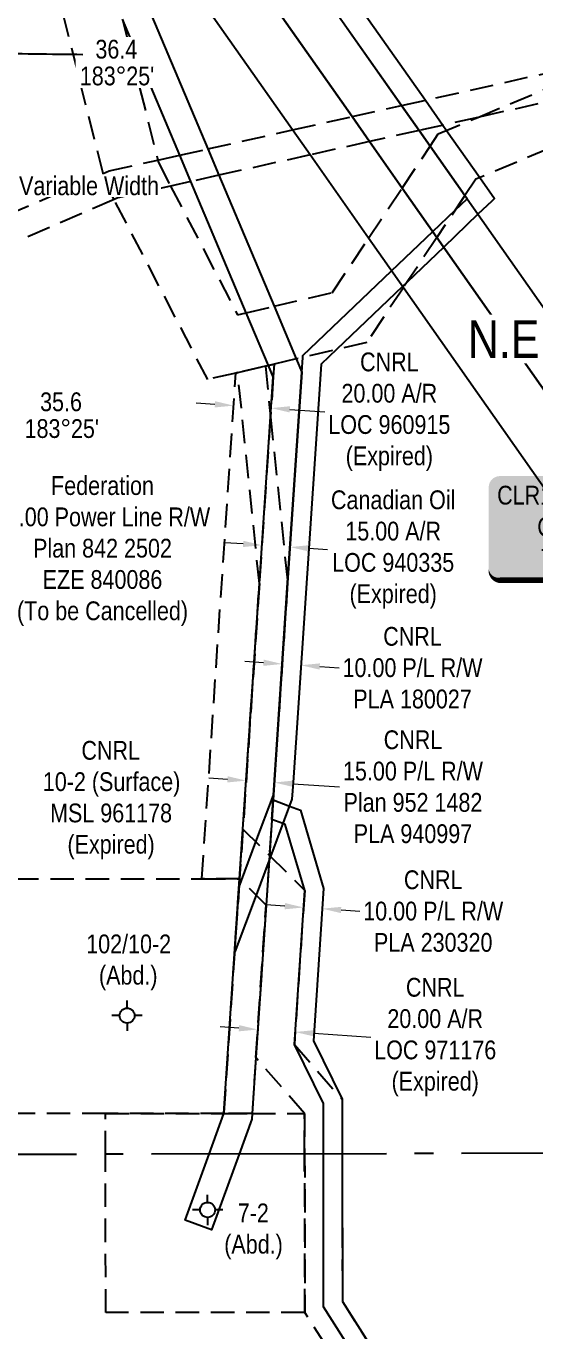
# Model space of a CAD drawing. Extents: x 511994 to 515316, y 6048038 to 6051499.
# Drawn here: x 513220 to 513491, y 6049674 to 6050368 of the extents above; entities that cross this region are included whole.
import ezdxf

# ---------------------------------------------------------------- set-up
doc = ezdxf.new("R2010")
doc.units = 0
doc.header["$LTSCALE"] = 5
doc.header["$PDSIZE"] = 0.5
for name, pattern in [('foc-ACCESSROAD', [3.75, 2.5, -1.25]), ('foc-FLOWLINE', [3.75, 2.5, -1.25]), ('foc-QUARTERLINE', [33, 25, -3, 2, -3])]:
    doc.linetypes.add(name, pattern=pattern)
doc.layers.get('Defpoints').update_dxf_attribs({"color": 9})
for name, color, linetype, lineweight in [('C-EZE-T', 13, 'Continuous', 9), ('F-AR-T', 190, 'Continuous', 9), ('F-RW-T', 190, 'Continuous', 9), ('F-WS-T', 190, 'Continuous', 9)]:
    doc.layers.add(name, color=color, linetype=linetype, lineweight=lineweight)
for name, color, linetype in [('C-SYMBOL', 7, 'Continuous'), ('F-AR', 190, 'foc-ACCESSROAD'), ('F-EZE', 190, 'foc-FLOWLINE'), ('F-RW', 190, 'Continuous'), ('F-WS', 190, 'foc-ACCESSROAD'), ('F-WS-S', 190, 'Continuous'), ('L-BD1', 253, 'Continuous'), ('L-SECQ', 8, 'foc-QUARTERLINE'), ('P-TXT', 4, 'Continuous')]:
    doc.layers.add(name, color=color, linetype=linetype)
doc.styles.add('175L', font='ARIALN.TTF', dxfattribs={"height": 20})
doc.styles.add('80', font='ARIALN.TTF', dxfattribs={"height": 10})
doc.styles.add('80CG', font='ARIALN.TTF', dxfattribs={"height": 10})
doc.styles.add('80L', font='ARIALN.TTF', dxfattribs={"height": 10})
doc.dimstyles.new('Compass 5 000', dxfattribs={"dimscale": 5, "dimtxt": 9, "dimasz": 2, "dimexe": 0.2, "dimexo": 0.0625, "dimgap": 0.5, "dimtad": 0, "dimtih": 1, "dimtoh": 1, "dimzin": 0, "dimdsep": 46, "dimtxsty": '80CG', "dimcen": 0.1, "dimse1": 1, "dimse2": 1, "dimclrd": 256, "dimclrt": 256, "dimaunit": 1, "dimadec": 4, "dimazin": 0, "dimtfac": 0.06, "dimtofl": 0, "dimtmove": 0, "dimatfit": 1, "dimfxl": 0.2, "dimtolj": 1, "dimtzin": 0, "dimlwd": -1, "dimarcsym": 0})

# ---------------------------------------------------------------- blocks, each defined once
blk = doc.blocks.new('*D34')
at = {"layer": 'C-EZE-T', "transparency": 16777216}
for p, q in [((513138.79, 6050101.67), (513129, 6050103.69)), ((513186.75, 6050091.76), (513201.19, 6050088.77))]:
    blk.add_line(p, q, dxfattribs=at)
for points in [[(513139.13, 6050103.3), (513138.45, 6050100.03), (513148.58, 6050099.64)], [(513187.09, 6050093.39), (513186.41, 6050090.13), (513176.96, 6050093.78)]]:
    blk.add_solid(points, dxfattribs=at)
at = {"layer": 'Defpoints', "color": 0, "transparency": 16777216}
for p in [(513153.31, 6050122.5), (513181.68, 6050116.64), (513176.96, 6050093.78)]:
    blk.add_point(p, dxfattribs=at)
at = {"layer": 'C-EZE-T', "transparency": 16777216, "insert": (513260.78, 6050088.77), "char_height": 10, "attachment_point": 5, "style": '80CG'}
blk.add_mtext('\\A1;Federation\\P29.00 Power Line R/W\\PPlan 842 2502\\PEZE 840086\\P(To be Cancelled)', dxfattribs=at)
blk = doc.blocks.new('*U33')
h = blk.add_hatch(color=255)
edge = h.paths.add_edge_path()
edge.add_line((-121.5, -28.5), (121.5, -28.5))
edge.add_arc((121.5, -22.5), 6, 270, 360)
edge.add_line((127.5, -22.5), (127.5, 21))
edge.add_arc((121.5, 21), 6, 0, 90)
edge.add_line((121.5, 27), (-121.5, 27))
edge.add_arc((-121.5, 21), 6, 90, 180)
edge.add_line((-127.5, 21), (-127.5, -22.5))
edge.add_arc((-121.5, -22.5), 6, 180, 270)
at = {"color": 44, "flags": 128}
blk.add_lwpolyline([(-121.5, -28.5, 3, 3, 0), (121.5, -28.5, 3, 3, 0.414214), (127.5, -22.5, 3, 3, 0), (127.5, 21, 3, 0, 0.414214), (121.5, 27, 0, 0, 0), (-121.5, 27, 0, 0, 0.414214), (-127.5, 21, 0, 0, 0), (-127.5, -22.5, 0, 3, 0.414214)], format="xyseb", close=True, dxfattribs=at)
at = {"color": 44, "style": '80'}
blk.add_attdef('ENTER_TEXT_001', (-35.99, -5), '', height=10, dxfattribs=at)
blk = doc.blocks.new('*D59')
at = {"layer": 'Defpoints', "color": 0, "transparency": 16777216}
for p in [(513360.59, 6050090.86), (513341.41, 6050028.75), (513356.36, 6050027.74)]:
    blk.add_point(p, dxfattribs=at)
at = {"layer": 'F-AR-T', "transparency": 16777216}
for p, q in [((513335.66, 6050092.53), (513325.69, 6050093.2)), ((513370.57, 6050090.19), (513380.55, 6050089.52))]:
    blk.add_line(p, q, dxfattribs=at)
for points in [[(513335.77, 6050094.19), (513335.55, 6050090.86), (513345.64, 6050091.86)], [(513370.68, 6050091.85), (513370.46, 6050088.52), (513360.59, 6050090.86)]]:
    blk.add_solid(points, dxfattribs=at)
at = {"layer": 'F-AR-T', "transparency": 16777216, "insert": (513415.47, 6050089.52), "char_height": 10, "attachment_point": 5, "style": '80CG'}
blk.add_mtext('\\A1;Canadian Oil\\P15.00 A/R\\PLOC 940335\\P(Expired)', dxfattribs=at)
blk = doc.blocks.new('*D60')
at = {"layer": 'Defpoints', "color": 0, "transparency": 16777216}
for p in [(513350.53, 6050164.85), (513328.01, 6050127.68), (513347.94, 6050126.34)]:
    blk.add_point(p, dxfattribs=at)
at = {"layer": 'F-AR-T', "transparency": 16777216}
for p, q in [((513320.61, 6050166.85), (513310.64, 6050167.52)), ((513360.5, 6050164.18), (513379.09, 6050162.93))]:
    blk.add_line(p, q, dxfattribs=at)
for points in [[(513320.72, 6050168.52), (513320.5, 6050165.19), (513330.59, 6050166.18)], [(513360.61, 6050165.84), (513360.39, 6050162.52), (513350.53, 6050164.85)]]:
    blk.add_solid(points, dxfattribs=at)
at = {"layer": 'F-AR-T', "transparency": 16777216, "insert": (513413.43, 6050162.93), "char_height": 10, "attachment_point": 5, "style": '80CG'}
blk.add_mtext('\\A1;CNRL\\P20.00 A/R\\PLOC 960915\\P(Expired)', dxfattribs=at)
blk = doc.blocks.new('*D61')
at = {"layer": 'Defpoints', "color": 0, "transparency": 16777216}
for p in [(513346.61, 6049882.09), (513366.55, 6049880.75), (513363.33, 6049832.67)]:
    blk.add_point(p, dxfattribs=at)
at = {"layer": 'F-AR-T', "transparency": 16777216}
for p, q in [((513333.41, 6049834.68), (513323.44, 6049835.35)), ((513373.3, 6049832), (513403.54, 6049829.98))]:
    blk.add_line(p, q, dxfattribs=at)
for points in [[(513333.52, 6049836.34), (513333.3, 6049833.02), (513343.39, 6049834.01)], [(513373.41, 6049833.67), (513373.19, 6049830.34), (513363.33, 6049832.67)]]:
    blk.add_solid(points, dxfattribs=at)
at = {"layer": 'F-AR-T', "transparency": 16777216, "insert": (513437.84, 6049829.98), "char_height": 10, "attachment_point": 5, "style": '80CG'}
blk.add_mtext('\\A1;CNRL\\P20.00 A/R\\PLOC 971176\\P(Expired)', dxfattribs=at)
blk = doc.blocks.new('*D54')
at = {"layer": 'Defpoints', "color": 0, "transparency": 16777216}
for p in [(513360.38, 6050087.64), (513370.35, 6050086.97), (513366.39, 6050027.95)]:
    blk.add_point(p, dxfattribs=at)
at = {"layer": 'F-RW-T', "transparency": 16777216}
for p, q in [((513346.45, 6050029.28), (513336.47, 6050029.95)), ((513376.37, 6050027.28), (513386.67, 6050026.59))]:
    blk.add_line(p, q, dxfattribs=at)
for points in [[(513346.56, 6050030.95), (513346.33, 6050027.62), (513356.42, 6050028.62)], [(513376.48, 6050028.94), (513376.25, 6050025.62), (513366.39, 6050027.95)]]:
    blk.add_solid(points, dxfattribs=at)
at = {"layer": 'F-RW-T', "transparency": 16777216, "insert": (513425.76, 6050026.59), "char_height": 10, "attachment_point": 5, "style": '80CG'}
blk.add_mtext('\\A1;CNRL\\P10.00 P/L R/W\\PPLA 180027', dxfattribs=at)
blk = doc.blocks.new('*D56')
at = {"layer": 'Defpoints', "color": 0, "transparency": 16777216}
for p in [(513340.27, 6050011.81), (513355.23, 6050010.81), (513337.24, 6049966.53)]:
    blk.add_point(p, dxfattribs=at)
at = {"layer": 'F-RW-T', "transparency": 16777216}
for p, q in [((513327.26, 6049967.19), (513317.28, 6049967.86)), ((513362.17, 6049964.85), (513386.91, 6049963.2))]:
    blk.add_line(p, q, dxfattribs=at)
for points in [[(513327.37, 6049968.86), (513327.15, 6049965.53), (513337.24, 6049966.53)], [(513362.28, 6049966.52), (513362.06, 6049963.19), (513352.19, 6049965.52)]]:
    blk.add_solid(points, dxfattribs=at)
at = {"layer": 'F-RW-T', "transparency": 16777216, "insert": (513426, 6049963.2), "char_height": 10, "attachment_point": 5, "style": '80CG'}
blk.add_mtext('\\A1;CNRL\\P15.00 P/L R/W\\PPlan 952 1482\\PPLA 940997', dxfattribs=at)
blk = doc.blocks.new('Gabd')
for p, q in [((0, 0.81), (0, 1.62)), ((-0.81, 0), (-1.62, 0)), ((1.62, 0), (0.81, 0)), ((0, -0.81), (0, -1.62))]:
    blk.add_line(p, q)
blk.add_circle((0, 0), 0.8)
blk = doc.blocks.new('*D62')
at = {"layer": 'Defpoints', "color": 0, "transparency": 16777216}
for p in [(513367.8, 6049899.56), (513377.74, 6049898.33), (513377.78, 6049898.89)]:
    blk.add_point(p, dxfattribs=at)
at = {"layer": 'F-RW-T', "transparency": 16777216}
for p, q in [((513357.79, 6049899.66), (513347.81, 6049900.33)), ((513387.72, 6049897.66), (513397.7, 6049896.99))]:
    blk.add_line(p, q, dxfattribs=at)
for points in [[(513357.9, 6049901.33), (513357.68, 6049898), (513367.77, 6049898.99)], [(513387.83, 6049899.32), (513387.61, 6049896), (513377.74, 6049898.33)]]:
    blk.add_solid(points, dxfattribs=at)
at = {"layer": 'F-RW-T', "transparency": 16777216, "insert": (513436.78, 6049896.99), "char_height": 10, "attachment_point": 5, "style": '80CG'}
blk.add_mtext('\\A1;CNRL\\P10.00 P/L R/W\\PPLA 230320', dxfattribs=at)
blk = doc.blocks.new('*D87')
at = {"layer": 'Defpoints', "color": 0, "linetype": 'Continuous', "transparency": 16777216}
for p in [(513167.05, 6050306.33), (513195.53, 6050304.63), (513194.32, 6050284.35)]:
    blk.add_point(p, dxfattribs=at)
at = {"layer": 'P-TXT', "transparency": 16777216}
for p, q in [((513155.85, 6050286.65), (513145.87, 6050287.24)), ((513204.3, 6050283.75), (513214.28, 6050283.15))]:
    blk.add_line(p, q, dxfattribs=at)
at = {"layer": 'P-TXT', "linetype": 'Continuous', "transparency": 16777216}
for points in [[(513155.95, 6050288.31), (513155.75, 6050284.98), (513165.83, 6050286.05)], [(513204.4, 6050285.41), (513204.2, 6050282.08), (513194.32, 6050284.35)]]:
    blk.add_solid(points, dxfattribs=at)
at = {"layer": 'P-TXT', "linetype": 'Continuous', "transparency": 16777216, "insert": (513253.61, 6050283.15), "char_height": 10, "attachment_point": 5, "style": '80CG', "bg_fill": 3, "box_fill_scale": 1.1, "bg_fill_color": 256, "bg_fill_true_color": 13158600, "bg_fill_transparency": 0}
blk.add_mtext('\\A1;Variable Width', dxfattribs=at)

msp = doc.modelspace()

# ---------------------------------------------------------------- linework, layer by layer
at = {"layer": 'F-AR'}
for points in [[(513567.755, 6050331.938), (513459.406, 6050286.707), (513453.602, 6050278.006), (513438.732, 6050255.717), (513420.881, 6050228.962), (513401.412, 6050199.778), (513363.886, 6050191.03), (513352.096, 6050188.282), (513349.072, 6050187.577), (513347.453, 6050187.2), (513332.734, 6050183.769), (513331.744, 6050183.537), (513316.795, 6050180.053), (513266.957, 6050275.895), (513262.289, 6050284.872), (513261.084, 6050289.697), (513230.353, 6050412.659)], [(513271.454, 6050371.87), (513290.194, 6050296.887), (513290.523, 6050295.57), (513297.035, 6050283.048), (513297.035, 6050283.048), (513332.659, 6050214.539), (513337.264, 6050215.613), (513352.078, 6050219.066), (513383.051, 6050226.287), (513402.396, 6050255.282), (513420.243, 6050282.033), (513435.116, 6050304.327), (513439.492, 6050310.886), (513460.47, 6050319.643), (513539.893, 6050352.799)]]:
    msp.add_lwpolyline(points, dxfattribs=at)
for points in [[(513333.731, 6049914.295), (513313.694, 6049914.271), (513331.744, 6050183.537), (513332.734, 6050183.769), (513347.453, 6050187.2), (513349.072, 6050187.577), (513352.096, 6050188.282), (513351.64, 6050181.479), (513350.219, 6050160.28), (513344.269, 6050071.514), (513335.503, 6049940.733), (513333.731, 6049914.295)], [(513340.379, 6049789.338), (513325.354, 6049789.323), (513333.731, 6049914.295), (513335.503, 6049940.733), (513344.269, 6050071.514), (513332.734, 6050183.769), (513347.453, 6050187.2), (513350.219, 6050160.28), (513359.313, 6050071.776), (513349.589, 6049926.715), (513347.817, 6049900.277), (513342.371, 6049819.051), (513340.379, 6049789.338)], [(513388.427, 6049689.232), (513544.294, 6049443.43), (513520.656, 6049443.373), (513368.443, 6049683.419), (513368.355, 6049767.787), (513368.332, 6049789.365), (513342.371, 6049819.051), (513347.817, 6049900.277), (513333.731, 6049914.295), (513335.503, 6049940.733), (513349.589, 6049926.715), (513368.37, 6049908.024), (513362.871, 6049825.977), (513388.314, 6049796.883), (513388.345, 6049767.83), (513388.427, 6049689.232)]]:
    msp.add_lwpolyline(points, close=True, dxfattribs=at)
at = {"layer": 'F-EZE'}
msp.add_lwpolyline([(513583.991, 6050347.302), (513460.47, 6050319.643), (513429.266, 6050312.656), (513402.89, 6050306.743), (513371.226, 6050299.66), (513322.708, 6050288.796), (513307.843, 6050285.468), (513297.035, 6050283.048), (513268.976, 6050276.765), (513266.957, 6050275.895), (513191.76, 6050243.475), (513192.765, 6050260.243), (513261.084, 6050289.697), (513264.327, 6050291.096), (513290.194, 6050296.887), (513301.927, 6050299.515), (513316.791, 6050302.843), (513361.897, 6050312.943), (513393.56, 6050320.026), (513419.937, 6050325.939), (513539.893, 6050352.799)], dxfattribs=at)
at = {"layer": 'F-RW'}
for points in [[(513183.788, 6050671.666), (513207.774, 6050584.561), (513216.837, 6050571.655), (513295.565, 6050459.555), (513310.217, 6050438.692), (513393.56, 6050320.026), (513402.89, 6050306.743), (513420.243, 6050282.033), (513438.732, 6050255.717), (513704.993, 6049876.647), (513741.713, 6049822.351), (513741.861, 6049768.601), (513680.276, 6049859.649), (513420.881, 6050228.962), (513402.396, 6050255.282), (513371.226, 6050299.66), (513361.897, 6050312.943), (513272.035, 6050440.883), (513257.382, 6050461.745), (513244.358, 6050480.29), (513225.87, 6050506.612), (513180.243, 6050571.572), (513152.7, 6050671.598)], [(513209.69, 6050671.722), (513230.714, 6050595.375), (513247.323, 6050571.723), (513330.752, 6050452.927), (513362.867, 6050407.199), (513419.937, 6050325.939), (513429.266, 6050312.656), (513435.116, 6050304.327), (513453.602, 6050278.006), (513725.567, 6049890.827), (513741.59, 6049867.136), (513741.713, 6049822.351), (513704.993, 6049876.647), (513438.732, 6050255.717), (513420.243, 6050282.033), (513402.89, 6050306.743), (513393.56, 6050320.026), (513310.217, 6050438.692), (513295.565, 6050459.555), (513216.837, 6050571.655), (513207.774, 6050584.561), (513183.788, 6050671.666)], [(513268.963, 6050416.397), (513316.791, 6050302.843), (513322.708, 6050288.796), (513352.078, 6050219.066), (513363.886, 6050191.03), (513366.838, 6050184.022), (513359.313, 6050071.776), (513349.589, 6049926.715), (513347.817, 6049900.277), (513342.371, 6049819.051), (513340.379, 6049789.338), (513340.17, 6049786.203), (513333.434, 6049767.712), (513318.765, 6049727.338), (513304.696, 6049732.45), (513317.479, 6049767.678), (513325.354, 6049789.323), (513333.731, 6049914.295), (513335.503, 6049940.733), (513344.269, 6050071.514), (513350.219, 6050160.28), (513351.64, 6050181.479), (513349.072, 6050187.577), (513337.264, 6050215.613), (513307.843, 6050285.468), (513301.927, 6050299.515), (513271.454, 6050371.87)], [(513388.72, 6050391.252), (513432.612, 6050328.777), (513441.944, 6050315.494), (513443.892, 6050312.722), (513461.543, 6050287.599), (513469.386, 6050276.435), (513467.923, 6050275.037), (513460.604, 6050268.037), (513442.343, 6050250.576), (513422.894, 6050231.979), (513420.423, 6050229.615), (513385.288, 6050196.019), (513377.137, 6050188.226), (513362.201, 6049965.52), (513361.611, 6049956.621), (513357.5, 6049945.661), (513350.176, 6049926.131), (513349.414, 6049924.099), (513342.473, 6049905.595), (513342.473, 6049905.595), (513331.119, 6049875.323), (513333.441, 6049909.978), (513334.699, 6049913.331), (513342.402, 6049933.867), (513351.737, 6049958.756), (513359.314, 6050071.776), (513366.838, 6050184.022), (513367.362, 6050191.841), (513367.424, 6050192.767), (513414.612, 6050237.888), (513436.532, 6050258.849), (513448.379, 6050270.178), (513454.8, 6050276.31), (513453.605, 6050278.013), (513435.119, 6050304.333), (513429.269, 6050312.662), (513419.94, 6050325.944), (513378.738, 6050384.608)], [(513524.382, 6049456.192), (513378.428, 6049686.336), (513378.35, 6049767.808), (513378.324, 6049794.568), (513362.876, 6049825.957), (513368.37, 6049907.997), (513357.906, 6049943.198), (513356.741, 6049943.636), (513350.867, 6049945.848), (513351.567, 6049956.263), (513360.251, 6049952.995), (513366.073, 6049950.804), (513378.461, 6049909.093), (513373.032, 6049827.946), (513388.316, 6049796.891), (513388.345, 6049767.83), (513388.423, 6049689.237), (513535.231, 6049457.73)]]:
    msp.add_lwpolyline(points, dxfattribs=at)
at = {"layer": 'F-WS'}
for points in [[(513325.354, 6049789.323), (513262.386, 6049789.262), (513214.41, 6049789.216), (513214.279, 6049914.153), (513313.694, 6049914.271), (513333.731, 6049914.295), (513325.354, 6049789.323)], [(513368.355, 6049767.787), (513368.443, 6049683.419), (513262.496, 6049683.316), (513262.409, 6049767.562), (513262.386, 6049789.262), (513325.354, 6049789.323), (513340.379, 6049789.338), (513368.332, 6049789.365), (513368.355, 6049767.787)]]:
    msp.add_lwpolyline(points, close=True, dxfattribs=at)
at = {"layer": 'L-SECQ'}
msp.add_line((513741.861, 6049768.601), (512972.545, 6049766.968), dxfattribs=at)

# ---------------------------------------------------------------- block references
ref = msp.add_blockref('*U33', (513593.797, 6050101.661))
ref.add_attrib('ENTER_TEXT_001', 'CLR130044 Lac La Biche Office - Forestry Dept.', (513470.795, 6050113.502), dxfattribs={"color": 44, "height": 10, "style": '80'})
ref.add_attrib('ENTER_TEXT_002', 'GRR 8865 St Paul Office - Public Lands', (513492.129, 6050096.658), dxfattribs={"color": 44, "height": 10, "style": '80'})
ref.add_attrib('ENTER_TEXT_003', 'TPA 2118 IVAN CHARLES CARDINAL', (513494.25, 6050079.814), dxfattribs={"color": 44, "height": 10, "style": '80'})
at = {"layer": 'F-WS-S', "xscale": 4.995052324580501, "yscale": 4.995052324580501, "zscale": 4.995052324580501}
for p in [(513273.87, 6049841.397), (513316.731, 6049737.979)]:
    msp.add_blockref('Gabd', p, dxfattribs=at)

# ---------------------------------------------------------------- texts
at = {"layer": 'F-WS-T', "char_height": 9.99505, "attachment_point": 1, "style": '80L'}
for s, width, insert in [('\\pi22.28314;CNRL\\P\\pi1.7442;10-2 (Surface)\\P\\pi5.5929;MSL 961178\\P\\pi14.8448;(Expired)', 74.74915, (513227.285, 6049987.639)), ('\\pi0.66359;102/10-2\\P\\pi7.45081;(Abd.)', 44.69588, (513251.444, 6049884.583)), ('\\pi7.58376;7-2\\P\\pi0.39428;(Abd.)', 30.58281, (513325.171, 6049741.387))]:
    msp.add_mtext_dynamic_manual_height_columns(s, width=width, gutter_width=49.975, heights=[0], dxfattribs=dict(at, insert=insert))
at = {"layer": 'L-BD1', "linetype": 'Continuous', "insert": (513218.645, 6050173.204), "char_height": 9.99501, "width": 39.15276, "attachment_point": 1, "line_spacing_factor": 0.855, "style": '80L'}
msp.add_mtext("\\pi8.93367;35.6 \\P\\pi0.66358;183°25'", dxfattribs=at)

# ---------------------------------------------------------------- dimensions: what is measured, and where the dimension line sits
at = {"layer": 'C-EZE-T'}
dim = msp.add_linear_dim(base=(513176.957, 6050093.781), p1=(513153.306, 6050122.505), p2=(513181.68, 6050116.642), angle=348.325558, text='Federation\\P29.00 Power Line R/W\\PPlan 842 2502\\PEZE 840086\\P(To be Cancelled)', dimstyle='Compass 5 000', dxfattribs=at)
dim.commit()
dim.dimension.update_dxf_attribs({"geometry": '*D34', "text_midpoint": (513260.784, 6050088.774), "dimtype": 161})
at = {"layer": 'F-AR-T'}
for base, p1, p2, angle, text, picture, middle in [((513350.525, 6050164.849), (513328.009, 6050127.677), (513347.944, 6050126.34), 356.165172, 'CNRL\\P20.00 A/R\\PLOC 960915\\P(Expired)', '*D60', (513413.425, 6050162.934)), ((513360.592, 6050090.855), (513341.41, 6050028.747), (513356.362, 6050027.745), 356.164821, 'Canadian Oil\\P15.00 A/R\\PLOC 940335\\P(Expired)', '*D59', (513415.473, 6050089.517)), ((513363.326, 6049832.674), (513346.614, 6049882.09), (513366.548, 6049880.754), 356.16522, 'CNRL\\P20.00 A/R\\PLOC 971176\\P(Expired)', '*D61', (513437.838, 6049829.978))]:
    dim = msp.add_linear_dim(base=base, p1=p1, p2=p2, angle=angle, text=text, dimstyle='Compass 5 000', dxfattribs=at)
    dim.commit()
    dim.dimension.update_dxf_attribs({"geometry": picture, "text_midpoint": middle, "dimtype": 161})
at = {"layer": 'F-RW-T'}
for base, p1, p2, angle, text, picture, middle in [((513366.388, 6050027.947), (513360.382, 6050087.637), (513370.346, 6050086.969), 356.163044, 'CNRL\\P10.00 P/L R/W\\PPLA 180027', '*D54', (513425.76, 6050026.587)), ((513337.239, 6049966.526), (513355.226, 6050010.807), (513340.274, 6050011.809), 176.165293, 'CNRL\\P15.00 P/L R/W\\PPlan 952 1482\\PPLA 940997', '*D56', (513425.999, 6049963.196)), ((513377.741, 6049898.327), (513367.805, 6049899.562), (513377.779, 6049898.895), 356.1726, 'CNRL\\P10.00 P/L R/W\\PPLA 230320', '*D62', (513436.782, 6049896.992))]:
    dim = msp.add_linear_dim(base=base, p1=p1, p2=p2, angle=angle, text=text, dimstyle='Compass 5 000', dxfattribs=at)
    dim.commit()
    dim.dimension.update_dxf_attribs({"geometry": picture, "text_midpoint": middle, "dimtype": 161})

# ---------------------------------------------------------------- next in the draw order: texts
at = {"layer": 'C-SYMBOL', "color": 3, "insert": (513592.536, 6050211.582), "char_height": 19.98021, "width": 276.14946, "attachment_point": 2, "style": '175L', "bg_fill": 3, "box_fill_scale": 1.15, "bg_fill_color": 256, "bg_fill_true_color": 256, "bg_fill_transparency": 0}
msp.add_mtext('N.E.1/4 Sec. 2-65-6-W.4M.', dxfattribs=at)
at = {"layer": 'L-BD1', "linetype": 'Continuous', "insert": (513248.062, 6050360.941), "char_height": 9.99501, "width": 39.15276, "attachment_point": 1, "line_spacing_factor": 0.855, "style": '80L', "bg_fill": 3, "box_fill_scale": 1.15, "bg_fill_color": 256, "bg_fill_true_color": 256, "bg_fill_transparency": 0}
msp.add_mtext("\\pi8.9439;36.4 \\P\\pi0.66358;183°25'", dxfattribs=at)

# ---------------------------------------------------------------- next in the draw order: dimensions: what is measured, and where the dimension line sits
at = {"layer": 'P-TXT', "linetype": 'Continuous'}
dim = msp.add_linear_dim(base=(513194.319, 6050284.345), p1=(513167.045, 6050306.332), p2=(513195.532, 6050304.629), angle=356.577792, text='Variable Width', dimstyle='Compass 5 000', override={"dimtfill": 1}, dxfattribs=at)
dim.commit()
dim.dimension.update_dxf_attribs({"geometry": '*D87', "text_midpoint": (513253.608, 6050283.151), "dimtype": 161})

# ---------------------------------------------------------------- next in the draw order: leaders
at = {"layer": 'L-BD1', "linetype": 'Continuous', "path_type": 1}
msp.add_leader([(513198.626, 6050353.813), (513250.383, 6050353.166)], dimstyle='Compass 5 000', override={"dimgap": 0.5, "dimtad": 0}, dxfattribs=at)

doc.saveas('drawing.dxf')
